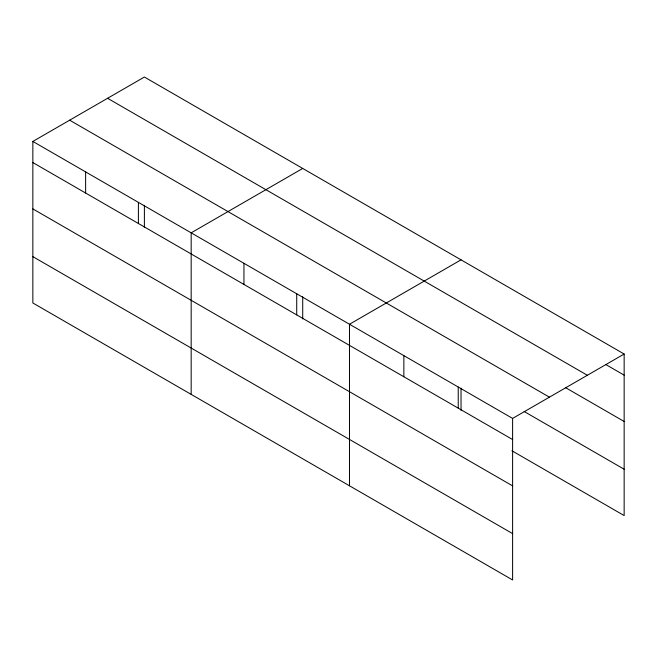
<?xml version="1.0" encoding="UTF-8"?>
<svg xmlns="http://www.w3.org/2000/svg" width="657" height="657" viewBox="0 0 657 657"><rect width="100%" height="100%" fill="white"/><g stroke="black" fill="none" stroke-linecap="round" stroke-linejoin="round"><path stroke-width="0.99" d="M32.85 141.436L512.608 418.419L512.608 579.967L32.85 302.976L32.85 141.436L144.392 77.033L624.15 354.024L624.15 515.564L511.902 450.759M302.713 168.438L191.171 232.841L191.171 394.381M461.033 259.844L349.491 324.246L349.491 485.786M512.608 418.419L624.15 354.024M605.738 364.512L624.15 375.147M107.584 98.287L587.342 375.27M565.39 387.556L624.15 421.482M69.658 120.182L549.416 397.165M524.171 411.504L624.15 469.229M32.85 162.558L512.608 439.541M32.85 208.901L512.608 485.884M32.85 256.641L512.608 533.624M461.033 388.147L461.033 410.305M458.233 387.03L458.233 408.153M403.858 355.634L403.858 376.757M302.713 296.742L302.713 318.9M296.718 293.778L296.718 314.9M243.944 263.309L243.944 284.432M144.392 205.337L144.392 227.503M138.397 202.372L138.397 223.495M85.624 171.904L85.624 193.027"/></g></svg>
